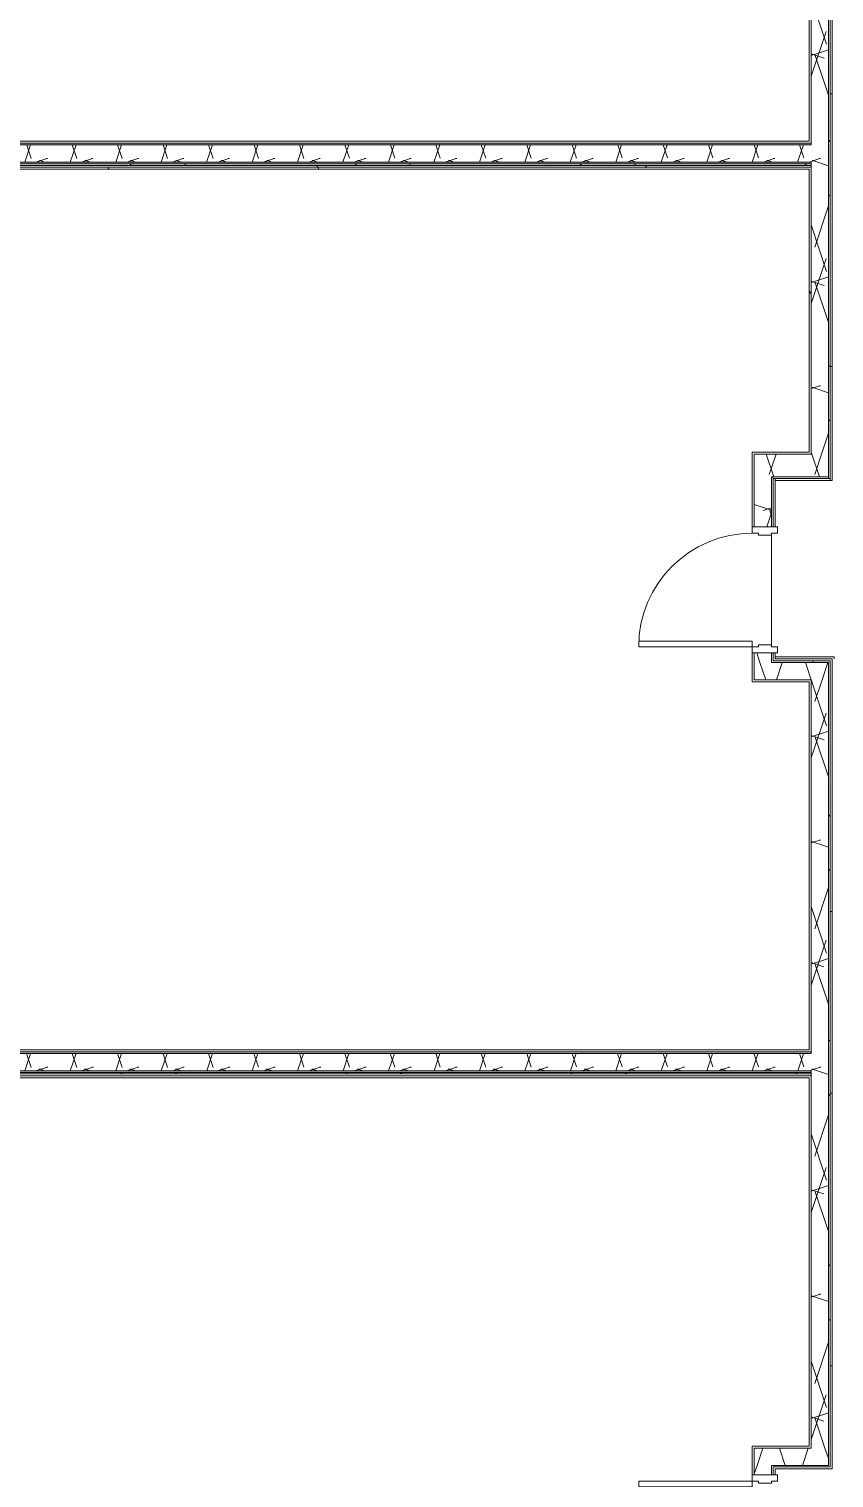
# Model space of a CAD drawing. Header units: metres. Extents: x -104 to 1975, y 9767 to 12269.
# Drawn here: x 151.1 to 406.1, y 10706.9 to 11166.2 of the extents above; entities that cross this region are included whole.
import ezdxf

# ---------------------------------------------------------------- set-up
doc = ezdxf.new("R2010")
doc.units = ezdxf.units.M
for name, color, linetype, lineweight in [('A-DOOR', 31, 'Continuous', 9), ('A-DOOR-FRAM', 31, 'Continuous', 9), ('A-FLOR-1', 7, 'Continuous', 9), ('A-WALL', 113, 'Continuous', 9), ('A-WALL-PATT-1', 8, 'Continuous', 9), ('A-WALL-PATT-2', 253, 'Continuous', 9), ('A-WALL-PATT-3', 7, 'Continuous', 9), ('A-WALL-PATT-5', 111, 'Continuous', 9), ('I-WALL', 2, 'Continuous', 9), ('I-WALL-1', 1, 'Continuous', 5)]:
    doc.layers.add(name, color=color, linetype=linetype, lineweight=lineweight)
pattern_1 = [(0, (3885.564, 0), (115.2, 28.8), [4.752, -81.648, 4.752, -81.648, -460.8]), (0, (3885.564, 0), (115.2, 28.8), [-172.8, 4.752, -168.048, 4.752, -81.648, -201.6]), (0, (3885.564, 0), (115.2, 28.8), [-432, 4.752, -52.848, 4.752, -139.248]), (120, (3928.764, 14.4), (-82.54153, 85.366127), [4.752, -81.648, 4.752, -81.648, -460.8]), (120, (3928.764, 14.4), (-82.54153, 85.366127), [-172.8, 4.752, -168.048, 4.752, -81.648, -201.6]), (120, (3928.764, 14.4), (-82.54153, 85.366127), [-432, 4.752, -52.848, 4.752, -139.248]), (240, (3943.164, 72), (-32.65847, -114.166127), [4.752, -81.648, 4.752, -81.648, -460.8]), (240, (3943.164, 72), (-32.65847, -114.166127), [-172.8, 4.752, -168.048, 4.752, -81.648, -201.6]), (240, (3943.164, 72), (-32.65847, -114.166127), [-432, 4.752, -52.848, 4.752, -139.248])]
pattern_2 = [(161.57, (3887.364, 1.8), (-14.4010124, -0.0012439), [0, -102.456, 11.376, 0]), (18.43, (3883.764, 1.8), (-14.4010124, 0.0012439), [0, -102.456, 11.376, 0]), (108.43, (3887.364, 1.8), (7.1973965, -36.003153), [34.146, -79.686]), (71.57, (3883.764, 1.8), (7.1973965, 36.003153), [34.146, -79.686])]
pattern_3 = [(45, (3885.564, 0), (-35.63818, 35.63818), []), (45, (3885.564, 54), (-35.63818, 35.63818), [])]

# ---------------------------------------------------------------- blocks, each defined once
blk = doc.blocks.new('HOLLOW METAL - UNIT DOOR-2191977-KEY PLAN - 2ND FLOOR')
at = {"layer": 'A-DOOR'}
for p, q in [((16.25, -3.875), (18, -3.875)), ((16.25, -39.875), (16.25, -3.875)), ((18, -3.875), (18, -39.875)), ((18, -39.875), (16.25, -39.875))]:
    blk.add_line(p, q, dxfattribs=at)
blk.add_arc((18, -3.875), 36, 180, 270, dxfattribs=at)
at = {"layer": 'A-DOOR-FRAM'}
for p, q in [((-20, 4.125), (-18, 4.125)), ((-20, -3.875), (-20, 4.125)), ((-18, 4.125), (-18, 2.1875)), ((-18, 2.1875), (-17.375, 2.1875)), ((-17.375, 2.1875), (-17.375, -1.9375)), ((17.375, 2.1875), (18, 2.1875)), ((17.375, -1.9375), (17.375, 2.1875)), ((18, 4.125), (20, 4.125)), ((18, 2.1875), (18, 4.125)), ((20, 4.125), (20, -3.875)), ((-18, -3.875), (-20, -3.875)), ((-18, -1.9375), (-18, -3.875)), ((-17.375, -1.9375), (-18, -1.9375)), ((18, -1.9375), (17.375, -1.9375)), ((18, -3.875), (18, -1.9375)), ((20, -3.875), (18, -3.875))]:
    blk.add_line(p, q, dxfattribs=at)
blk = doc.blocks.new('HOLLOW METAL - UNIT DOOR-2191978-KEY PLAN - 2ND FLOOR')
at = {"layer": 'A-DOOR'}
for p, q in [((18, 39.875), (16.25, 39.875)), ((16.25, 39.875), (16.25, 3.875)), ((18, 3.875), (18, 39.875)), ((16.25, 3.875), (18, 3.875))]:
    blk.add_line(p, q, dxfattribs=at)
blk.add_arc((18, 3.875), 36, 90, 180, dxfattribs=at)
at = {"layer": 'A-DOOR-FRAM'}
for p, q in [((-18, 3.875), (-20, 3.875)), ((-20, 3.875), (-20, -4.125)), ((-18, 1.9375), (-18, 3.875)), ((-17.375, 1.9375), (-18, 1.9375)), ((-17.375, -2.1875), (-17.375, 1.9375)), ((18, 1.9375), (17.375, 1.9375)), ((17.375, 1.9375), (17.375, -2.1875)), ((18, 3.875), (18, 1.9375)), ((20, 3.875), (18, 3.875)), ((20, -4.125), (20, 3.875)), ((-20, -4.125), (-18, -4.125)), ((-18, -4.125), (-18, -2.1875)), ((-18, -2.1875), (-17.375, -2.1875)), ((17.375, -2.1875), (18, -2.1875)), ((18, -2.1875), (18, -4.125)), ((18, -4.125), (20, -4.125))]:
    blk.add_line(p, q, dxfattribs=at)

msp = doc.modelspace()

# ---------------------------------------------------------------- hatches: boundary and pattern name
at = {"layer": 'A-WALL-PATT-1'}
h = msp.add_hatch(dxfattribs=at)
h.set_pattern_fill('FP_23', color=256, style=0, pattern_type=2)
h.set_pattern_definition(pattern_3)
h.paths.add_polyline_path([(398.89, 11123), (398.89, 11123.5), (33.09, 11123.5), (33.09, 11123), (398.27, 11123)], flags=0)
h = msp.add_hatch(dxfattribs=at)
h.set_pattern_fill('FP_23', color=256, style=0, pattern_type=2)
h.set_pattern_definition(pattern_3)
h.paths.add_polyline_path([(398.59, 10835), (398.89, 10835), (398.87, 10835.5), (33.09, 10835.5), (33.09, 10835), (398.27, 10835)], flags=0)
at = {"layer": 'A-WALL-PATT-2'}
h = msp.add_hatch(dxfattribs=at)
h.set_pattern_fill('FP_5', color=256, style=0, pattern_type=2)
h.set_pattern_definition(pattern_2)
h.paths.add_polyline_path([(387.46, 11124), (398.89, 11124), (398.89, 11129.5), (33.09, 11129.5), (33.09, 11124), (386.39, 11124)], flags=0)
h = msp.add_hatch(dxfattribs=at)
h.set_pattern_fill('FP_5', color=256, style=0, pattern_type=2)
h.set_pattern_definition(pattern_2)
h.paths.add_polyline_path([(33.09, 10836), (398.89, 10836), (398.87, 10841.5), (33.09, 10841.5)], flags=0)
at = {"layer": 'A-WALL-PATT-3'}
h = msp.add_hatch(dxfattribs=at)
h.set_pattern_fill('FP_1', color=256, style=0, pattern_type=2)
h.set_pattern_definition(pattern_1)
h.paths.add_polyline_path([(386.39, 11130), (398.27, 11130), (398.27, 11130.63), (33.09, 11130.63), (33.09, 11130), (365.53, 11130)], flags=0)
h = msp.add_hatch(dxfattribs=at)
h.set_pattern_fill('FP_1', color=256, style=0, pattern_type=2)
h.set_pattern_definition(pattern_1)
h.paths.add_polyline_path([(398.89, 11122.38), (398.89, 11123), (33.09, 11123), (33.09, 11122.38), (398.27, 11122.38)], flags=0)
h = msp.add_hatch(dxfattribs=at)
h.set_pattern_fill('FP_1', color=256, style=0, pattern_type=2)
h.set_pattern_definition(pattern_1)
h.paths.add_polyline_path([(387.46, 11121.75), (398.27, 11121.75), (398.27, 11122.38), (33.09, 11122.38), (33.09, 11121.75), (386.39, 11121.75)], flags=0)
h = msp.add_hatch(dxfattribs=at)
h.set_pattern_fill('FP_1', color=256, style=0, pattern_type=2)
h.set_pattern_definition(pattern_1)
h.paths.add_polyline_path([(398.27, 10842), (398.27, 10842.63), (33.09, 10842.63), (33.09, 10842), (395.12, 10842)], flags=0)
at = {"layer": 'A-WALL-PATT-5'}
h = msp.add_hatch(dxfattribs=at)
h.set_pattern_fill('FP_23', color=256, style=0, pattern_type=2)
h.set_pattern_definition(pattern_3)
h.paths.add_polyline_path([(404.77, 11023.73), (404.89, 11023.75), (404.89, 11368.74), (404.39, 11368.74), (404.39, 11023.73)], flags=0)
h = msp.add_hatch(dxfattribs=at)
h.set_pattern_fill('FP_1', color=256, style=0, pattern_type=2)
h.set_pattern_definition(pattern_1)
h.paths.add_polyline_path([(405.52, 11023.1), (405.52, 11369.24), (404.89, 11369.24), (404.89, 11023.1), (405.24, 11023.1)], flags=0)
h = msp.add_hatch(dxfattribs=at)
h.set_pattern_fill('FP_5', color=256, style=0, pattern_type=2)
h.set_pattern_definition(pattern_2)
h.paths.add_polyline_path([(404.39, 11031.48), (404.39, 11363.24), (398.89, 11363.24), (398.89, 11031.48), (404.39, 11031.48)], flags=0)
h = msp.add_hatch(dxfattribs=at)
h.set_pattern_fill('FP_1', color=256, style=0, pattern_type=2)
h.set_pattern_definition(pattern_1)
h.paths.add_polyline_path([(398.89, 11032.1), (398.89, 11122.38), (398.27, 11122.38), (398.27, 11032.1)], flags=0)
h.paths.add_polyline_path([(398.86, 11130), (398.89, 11130), (398.89, 11362.61), (398.27, 11362.61), (398.27, 11130)], flags=0)
h = msp.add_hatch(dxfattribs=at)
h.set_pattern_fill('FP_5', color=256, style=0, pattern_type=2)
h.set_pattern_definition(pattern_2)
h.paths.add_polyline_path([(404.39, 11024.23), (404.31, 11031.48), (380.89, 11031.48), (380.89, 11024.23), (404.38, 11024.23)], flags=0)
h = msp.add_hatch(dxfattribs=at)
h.set_pattern_fill('FP_5', color=256, style=0, pattern_type=2)
h.set_pattern_definition(pattern_2)
h.paths.add_polyline_path([(380.89, 10965.44), (386.39, 10965.44), (386.33, 10968.44), (380.89, 10968.44), (380.89, 10966.56)], flags=0)
h.paths.add_polyline_path([(380.89, 11008.44), (386.39, 11008.44), (386.39, 11024.23), (380.89, 11024.23), (380.89, 11016.87)], flags=0)
h = msp.add_hatch(dxfattribs=at)
h.set_pattern_fill('FP_23', color=256, style=0, pattern_type=2)
h.set_pattern_definition(pattern_3)
h.paths.add_polyline_path([(386.89, 11023.73), (404.39, 11023.73), (404.39, 11024.23), (386.39, 11024.23), (386.54, 11023.73)], flags=0)
h = msp.add_hatch(dxfattribs=at)
h.set_pattern_fill('FP_5', color=256, style=0, pattern_type=2)
h.set_pattern_definition(pattern_2)
h.paths.add_polyline_path([(404.39, 10959.94), (404.39, 10959.94), (404.38, 10965.44), (380.89, 10965.44), (380.89, 10959.94), (401.62, 10959.94)], flags=0)
h = msp.add_hatch(dxfattribs=at)
h.set_pattern_fill('FP_23', color=256, style=0, pattern_type=2)
h.set_pattern_definition(pattern_3)
h.paths.add_polyline_path([(404.68, 10965.44), (404.89, 10965.44), (404.89, 10965.94), (386.39, 10965.94), (386.39, 10965.44), (404.39, 10965.44)], flags=0)
h = msp.add_hatch(dxfattribs=at)
h.set_pattern_fill('FP_23', color=256, style=0, pattern_type=2)
h.set_pattern_definition(pattern_3)
h.paths.add_polyline_path([(404.39, 10710.94), (404.89, 10710.94), (404.89, 10965.44), (404.39, 10965.44), (404.39, 10716.44)], flags=0)
h = msp.add_hatch(dxfattribs=at)
h.set_pattern_fill('FP_1', color=256, style=0, pattern_type=2)
h.set_pattern_definition(pattern_1)
h.paths.add_polyline_path([(404.94, 10710.44), (405.52, 10710.44), (405.52, 10965.94), (404.89, 10965.94), (404.89, 10710.44)], flags=0)
h = msp.add_hatch(dxfattribs=at)
h.set_pattern_fill('FP_5', color=256, style=0, pattern_type=2)
h.set_pattern_definition(pattern_2)
h.paths.add_polyline_path([(398.89, 10716.44), (404.39, 10716.44), (404.39, 10959.94), (398.89, 10959.94), (398.89, 10717.06)], flags=0)
h = msp.add_hatch(dxfattribs=at)
h.set_pattern_fill('FP_5', color=256, style=0, pattern_type=2)
h.set_pattern_definition(pattern_2)
h.paths.add_polyline_path([(386.39, 10710.94), (404.39, 10710.94), (404.39, 10716.44), (380.89, 10716.44), (380.89, 10710.94)], flags=0)
h = msp.add_hatch(dxfattribs=at)
h.set_pattern_fill('FP_5', color=256, style=0, pattern_type=2)
h.set_pattern_definition(pattern_2)
h.paths.add_polyline_path([(380.94, 10652.15), (386.39, 10652.15), (386.33, 10667.94), (380.89, 10667.94), (380.89, 10652.15)], flags=0)
h.paths.add_polyline_path([(380.89, 10707.94), (386.39, 10707.94), (386.39, 10710.94), (380.89, 10710.94), (380.89, 10709.81)], flags=0)
h = msp.add_hatch(dxfattribs=at)
h.set_pattern_fill('FP_23', color=256, style=0, pattern_type=2)
h.set_pattern_definition(pattern_3)
h.paths.add_polyline_path([(386.39, 10652.65), (386.89, 10652.81), (386.89, 10667.94), (386.39, 10667.94), (386.39, 10653.28)], flags=0)
h.paths.add_polyline_path([(386.39, 10707.94), (386.89, 10707.94), (386.89, 10710.44), (386.39, 10710.44), (386.39, 10709.81)], flags=0)
at = {"layer": 'I-WALL-1'}
for points in [[(33.09, 11129.5), (398.89, 11129.5), (398.86, 11130), (33.09, 11130)], [(387.46, 11123.5), (398.89, 11123.5), (398.86, 11124), (33.09, 11124), (33.09, 11123.5), (386.39, 11123.5)], [(386.39, 10841.5), (398.89, 10841.5), (398.89, 10842), (33.09, 10842), (33.09, 10841.5), (353.69, 10841.5)], [(398.61, 10835.5), (398.89, 10835.5), (398.87, 10836), (33.09, 10836), (33.09, 10835.5), (398.27, 10835.5)]]:
    msp.add_hatch(color=256, dxfattribs=at).paths.add_polyline_path(points, flags=0)

# ---------------------------------------------------------------- linework, layer by layer
at = {"layer": 'A-FLOR-1'}
for p, q in [((386.39, 10970.44), (386.39, 11006.44)), ((386.39, 11006.44), (386.39, 10970.44))]:
    msp.add_line(p, q, dxfattribs=at)
at = {"layer": 'A-WALL'}
for p, q in [((404.39, 11023.73), (404.39, 11368.74)), ((404.89, 11023.1), (404.89, 11369.24)), ((398.89, 11129.5), (398.89, 11363.24)), ((398.89, 11130), (33.09, 11130)), ((398.89, 11129.5), (33.09, 11129.5)), ((398.89, 11124), (33.09, 11124)), ((398.89, 11031.48), (398.89, 11124)), ((398.89, 11123.5), (33.09, 11123.5)), ((398.89, 11123), (33.09, 11123)), ((398.89, 11122.38), (33.09, 11122.38)), ((380.89, 11008.44), (380.89, 11031.48)), ((398.89, 11031.48), (380.89, 11031.48)), ((386.39, 11008.44), (386.39, 11024.23)), ((404.39, 11024.23), (386.39, 11024.23)), ((386.89, 11008.44), (386.89, 11023.73)), ((404.89, 11023.73), (386.89, 11023.73)), ((387.52, 11023.1), (387.52, 11023.73)), ((380.89, 10959.94), (380.89, 10968.44)), ((386.39, 10965.44), (386.39, 10968.44)), ((386.89, 10965.94), (386.89, 10968.44)), ((386.39, 10965.44), (404.39, 10965.44)), ((386.89, 10965.94), (404.89, 10965.94)), ((404.39, 10710.94), (404.39, 10965.44)), ((404.89, 10710.44), (404.89, 10965.94)), ((380.89, 10959.94), (398.89, 10959.94)), ((398.89, 10841.5), (398.89, 10959.94)), ((398.89, 10842), (33.09, 10842)), ((398.89, 10841.5), (33.09, 10841.5)), ((398.89, 10836), (33.09, 10836)), ((398.89, 10835.5), (33.09, 10835.5)), ((398.89, 10835), (33.09, 10835)), ((398.89, 10716.44), (398.89, 10836)), ((398.89, 10834.38), (33.09, 10834.38)), ((380.89, 10716.44), (398.89, 10716.44)), ((380.89, 10707.94), (380.89, 10716.44)), ((386.39, 10710.94), (404.39, 10710.94)), ((386.39, 10710.94), (386.39, 10707.94)), ((386.89, 10710.44), (404.89, 10710.44)), ((386.89, 10710.44), (386.89, 10707.94))]:
    msp.add_line(p, q, dxfattribs=at)
at = {"layer": 'I-WALL'}
for p, q in [((405.52, 11023.1), (405.52, 11369.86)), ((398.27, 11362.61), (398.27, 11130.63)), ((398.27, 11130.63), (33.09, 11130.63)), ((33.09, 11121.75), (398.27, 11121.75)), ((398.27, 11121.75), (398.27, 11032.1)), ((380.27, 11032.1), (380.27, 11008.44)), ((398.27, 11032.1), (380.27, 11032.1)), ((387.52, 11008.44), (387.52, 11023.1)), ((387.52, 11023.1), (405.52, 11023.1)), ((380.27, 10968.44), (380.27, 10959.31)), ((387.52, 10968.44), (387.52, 10966.56)), ((406.14, 10967.19), (387.52, 10967.19)), ((405.52, 10966.56), (387.52, 10966.56)), ((387.52, 10966.56), (405.52, 10966.56)), ((405.52, 10709.81), (405.52, 10966.56)), ((406.14, 10966.56), (406.14, 10967.19)), ((380.27, 10959.31), (398.27, 10959.31)), ((398.27, 10959.31), (398.27, 10842.63)), ((398.27, 10842.63), (33.09, 10842.63)), ((33.09, 10833.75), (398.27, 10833.75)), ((398.27, 10833.75), (398.27, 10717.06)), ((398.27, 10717.06), (380.27, 10717.06)), ((380.27, 10717.06), (380.27, 10707.94)), ((387.52, 10709.81), (405.52, 10709.81)), ((387.52, 10707.94), (387.52, 10709.81))]:
    msp.add_line(p, q, dxfattribs=at)

# ---------------------------------------------------------------- block references
at = {"layer": 'A-DOOR'}
for name, p, rotation in [('HOLLOW METAL - UNIT DOOR-2191977-KEY PLAN - 2ND FLOOR', (384.14, 10988.44), 270.000000000011), ('HOLLOW METAL - UNIT DOOR-2191978-KEY PLAN - 2ND FLOOR', (384.14, 10687.94), 89.999999999988)]:
    msp.add_blockref(name, p, dxfattribs=dict(at, rotation=rotation))

doc.saveas('drawing.dxf')
